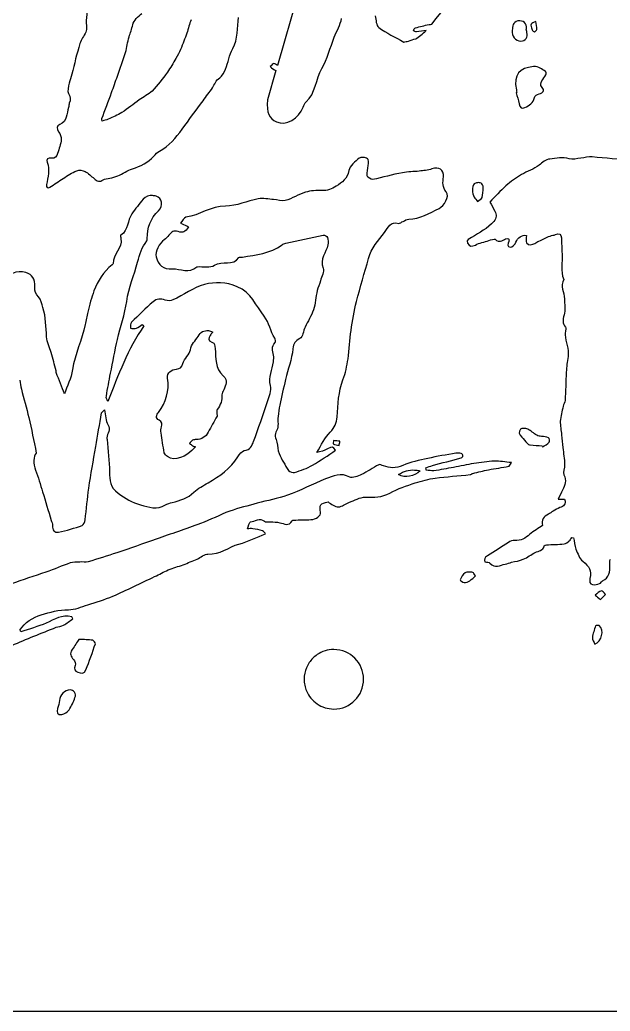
# Model space of a CAD drawing. Extents: x 41.4 to 91.4, y 155.5 to 200.5.
# Drawn here: x 58.97 to 72.98, y 155.49 to 179.03 of the extents above; entities that cross this region are included whole.
import ezdxf

# ---------------------------------------------------------------- set-up
doc = ezdxf.new("R2010")
doc.units = 0
doc.layers.add('Layer_1', color=7, linetype='CONTINUOUS')

msp = doc.modelspace()

# ---------------------------------------------------------------- linework, layer by layer
at = {"layer": 'Layer_1', "color": 7}
for points in [[(65.565954, 179.623668), (65.082539, 177.940257)], [(70.789823, 178.999141), (70.789823, 178.999141)], [(71.218117, 178.986464), (71.218117, 178.986464)], [(71.163547, 177.915453), (71.163547, 177.915453)], [(65.047814, 177.82009), (64.848272, 177.124457)], [(67.11873, 175.759097), (67.11873, 175.759097)], [(72.553158, 175.771775), (72.553158, 175.771775)], [(69.831811, 175.159925), (69.831811, 175.159925)], [(62.123616, 174.853452), (62.123616, 174.853452)], [(63.449287, 171.647582), (63.449287, 171.647582)], [(70.932588, 169.328619), (70.932588, 169.328619)], [(66.417032, 169.036476), (66.405455, 168.957101)], [(66.417032, 169.036476), (66.417032, 169.036476)], [(69.384223, 168.741577), (69.384223, 168.741577)], [(68.335813, 168.33974), (68.335813, 168.33974)], [(71.746731, 167.645759), (71.899419, 167.645208)], [(72.071397, 166.739563), (72.11329, 166.732948)], [(69.625103, 165.917701), (69.625103, 165.917701)], [(72.772544, 165.472868), (72.772544, 165.472868)], [(60.231844, 164.809205), (60.205386, 164.853853)], [(72.674426, 164.652109), (72.674426, 164.652109)], [(60.368547, 164.318624), (60.368547, 164.318624)], [(66.423647, 164.077191), (66.423647, 164.077191)], [(60.162942, 163.121384), (60.162942, 163.121384)]]:
    msp.add_lwpolyline(points, dxfattribs=at)
at = {"layer": 'Layer_1', "color": 1}
msp.add_lwpolyline([(51.463664, 155.493119), (81.384181, 155.493119)], dxfattribs=at)
for points in [[(66.424199, 200.524649), (52.617182, 200.524649), (41.423828, 189.331848), (41.423828, 175.524832)], [(91.424016, 175.524832), (91.424016, 189.331848), (80.231216, 200.524649), (66.424199, 200.524649)]]:
    msp.add_open_spline(points, degree=3, dxfattribs=at)
at = {"layer": 'Layer_1', "color": 7}
for points in [[(68.747569, 178.923074), (69.309192, 179.58806), (69.892994, 180.835239), (69.892994, 180.835239)], [(60.625965, 179.58839), (60.595273, 179.395773), (60.568769, 179.202728), (60.545486, 179.009064)], [(61.651775, 178.909293), (61.672941, 179.010893), (61.779856, 179.104952), (61.868403, 179.179388)], [(67.406464, 179.119306), (67.424441, 179.025114), (67.426247, 178.892007), (67.486939, 178.847557)], [(60.555959, 178.861888), (60.555113, 178.818496), (60.553699, 178.771004), (60.536116, 178.732904)], [(60.545486, 179.009064), (60.539842, 178.961439), (60.556665, 178.911277), (60.555959, 178.861888)], [(61.564131, 178.622659), (61.595178, 178.717909), (61.630608, 178.808401), (61.651775, 178.909293)], [(63.039185, 179.027253), (62.988738, 178.931298), (62.974801, 178.816775), (62.93776, 178.713061)], [(64.025309, 178.342091), (64.15125, 178.578452), (64.132553, 178.837944), (64.1576, 179.083477)], [(66.432464, 178.616597), (66.489969, 178.765822), (66.582815, 178.907264), (66.606098, 179.061427)], [(68.35731, 178.834879), (68.464201, 178.865218), (68.572614, 178.892653), (68.681975, 178.912047)], [(68.681975, 178.912047), (68.703848, 178.915945), (68.725697, 178.919546), (68.747569, 178.923074)], [(70.789823, 178.999141), (70.664586, 178.972697), (70.668972, 178.867244), (70.656981, 178.779758)], [(70.992119, 178.814483), (71.017884, 178.930197), (70.913295, 179.025247), (70.789823, 178.999141)], [(71.218117, 178.986464), (71.086884, 178.948011), (71.0761, 178.92208), (71.12937, 178.788025)], [(71.239064, 178.796844), (71.24019, 178.858933), (71.226217, 178.921905), (71.218117, 178.986464)], [(60.536116, 178.732904), (60.49343, 178.640829), (60.425587, 178.557508), (60.396659, 178.462258)], [(61.479244, 178.249488), (61.515933, 178.371197), (61.524981, 178.502012), (61.564131, 178.622659)], [(62.93776, 178.713061), (62.890487, 178.58218), (62.838497, 178.452863), (62.784522, 178.324452)], [(66.141425, 177.873007), (66.269833, 178.091376), (66.336161, 178.367536), (66.432464, 178.616597)], [(67.486939, 178.847557), (67.6725, 178.712443), (67.881455, 178.608901), (68.085008, 178.499187)], [(68.308251, 178.770936), (68.324479, 178.793178), (68.336496, 178.828882), (68.35731, 178.834879)], [(68.387076, 178.740069), (68.362748, 178.736542), (68.334357, 178.759994), (68.308251, 178.770936)], [(68.366129, 178.576358), (68.445151, 178.620808), (68.528009, 178.689224), (68.61197, 178.774244)], [(68.61197, 178.774244), (68.537181, 178.762249), (68.462217, 178.750311), (68.387076, 178.740069)], [(70.656981, 178.779758), (70.637225, 178.634764), (70.729938, 178.526066), (70.862582, 178.522891)], [(70.862582, 178.522891), (70.969121, 178.520351), (71.035378, 178.614215), (71.006451, 178.724635)], [(71.006451, 178.724635), (70.998323, 178.753912), (70.986134, 178.786969), (70.992119, 178.814483)], [(71.12937, 178.788025), (71.138175, 178.765786), (71.163547, 178.750145), (71.181186, 178.7318)], [(71.181186, 178.7318), (71.201647, 178.753306), (71.2387, 178.774972), (71.239064, 178.796844)], [(60.396659, 178.462258), (60.32434, 178.221661), (60.268138, 177.976063), (60.204285, 177.732999)], [(68.085008, 178.499187), (68.11958, 178.507654), (68.155851, 178.514004), (68.193598, 178.516826)], [(68.193598, 178.516826), (68.251101, 178.535537), (68.306222, 178.574947), (68.363372, 178.576358)], [(68.363372, 178.576358), (68.364501, 178.576358), (68.365, 178.576076), (68.366129, 178.576358)], [(61.287423, 177.689452), (61.352334, 177.876072), (61.422094, 178.060752), (61.479244, 178.249488)], [(62.784522, 178.324452), (62.753477, 178.251074), (62.716545, 178.179923), (62.677034, 178.111132)], [(63.85002, 177.853714), (63.914226, 178.014586), (63.944875, 178.191102), (64.025309, 178.342091)], [(62.677034, 178.111132), (62.61177, 177.998948), (62.549442, 177.88412), (62.472536, 177.780404)], [(65.000409, 177.987659), (64.978198, 177.992965), (64.941848, 177.941005), (64.912215, 177.9149)], [(64.912215, 177.9149), (64.956665, 177.882091), (64.999128, 177.845137), (65.047814, 177.82009)], [(65.082539, 177.940257), (65.053964, 177.96213), (65.027573, 177.981309), (65.000409, 177.987659)], [(71.163547, 177.915453), (70.826291, 177.886878), (70.67819, 177.727662), (70.755095, 177.361479)], [(71.448524, 177.800797), (71.358918, 177.849133), (71.287019, 177.92603), (71.163547, 177.915453)], [(60.204285, 177.732999), (60.185602, 177.662443), (60.155997, 177.594798), (60.14365, 177.523536)], [(61.149066, 177.298092), (61.196691, 177.427911), (61.241915, 177.558924), (61.287423, 177.689452)], [(62.472536, 177.780404), (62.359283, 177.626945), (62.243383, 177.473199), (62.110386, 177.336674)], [(63.715525, 177.653074), (63.777614, 177.694701), (63.820387, 177.779278), (63.85002, 177.853714)], [(65.76384, 177.078706), (65.98997, 177.269206), (65.9929, 177.620418), (66.141425, 177.873007)], [(71.360882, 177.574249), (71.389457, 177.623282), (71.42749, 177.667117), (71.451831, 177.717564)], [(71.451831, 177.717564), (71.46312, 177.740848), (71.461929, 177.794097), (71.448524, 177.800797)], [(60.14365, 177.523536), (60.1292, 177.440281), (60.093654, 177.335418), (60.128215, 177.274388)], [(63.542994, 177.414949), (63.596616, 177.496793), (63.622391, 177.591338), (63.715525, 177.653074)], [(71.365841, 177.422114), (71.312924, 177.481378), (71.331283, 177.524155), (71.360882, 177.574249)], [(60.128215, 177.274388), (60.176193, 177.190074), (60.17917, 177.127169), (60.146407, 177.046736)], [(60.920314, 176.680731), (60.995456, 176.887103), (61.073572, 177.092061), (61.149066, 177.298092)], [(62.110386, 177.336674), (62.026425, 177.250244), (61.907959, 177.198275), (61.80777, 177.126661)], [(63.319753, 177.106268), (63.394895, 177.208926), (63.473497, 177.308763), (63.542994, 177.414949)], [(70.763915, 177.30195), (70.757903, 177.300539), (70.751624, 177.298399), (70.745725, 177.296988)], [(70.745725, 177.296988), (70.771492, 177.209147), (70.804662, 177.123108), (70.821242, 177.033508)], [(70.755095, 177.361479), (70.759328, 177.342062), (70.761121, 177.321705), (70.763915, 177.30195)], [(71.181736, 177.181232), (71.188792, 177.217568), (71.24969, 177.257785), (71.293081, 177.269426)], [(71.293081, 177.269426), (71.390801, 177.294826), (71.429341, 177.350498), (71.365841, 177.422114)], [(60.146407, 177.046736), (60.133707, 177.015692), (60.136653, 176.97832), (60.127114, 176.945864)], [(61.80777, 177.126661), (61.668776, 177.027531), (61.537387, 176.917219), (61.393807, 176.825147)], [(62.82366, 176.429925), (62.987702, 176.656409), (63.154653, 176.880843), (63.319753, 177.106268)], [(64.848272, 177.124457), (64.822872, 176.812602), (64.884698, 176.687476), (65.062145, 176.602456)], [(65.694938, 176.956338), (65.71046, 177.00114), (65.733501, 177.052953), (65.76384, 177.078706)], [(70.821242, 177.033508), (70.836765, 176.948489), (70.887785, 176.902295), (70.959046, 176.941453)], [(70.959046, 176.941453), (71.057471, 176.995428), (71.155983, 177.049999), (71.181736, 177.181232)], [(60.127114, 176.945864), (60.082664, 176.79805), (60.101432, 176.621772), (59.92151, 176.538516)], [(61.393807, 176.825147), (61.293265, 176.760941), (61.178657, 176.717992), (61.068591, 176.668603)], [(65.062145, 176.602456), (65.276281, 176.500151), (65.601805, 176.683993), (65.694938, 176.956338)], [(59.92151, 176.538516), (59.846368, 176.503591), (59.839027, 176.445383), (59.892297, 176.370947)], [(60.925826, 176.622852), (60.92385, 176.641564), (60.913961, 176.66415), (60.920314, 176.680731)], [(61.068591, 176.668603), (61.025199, 176.649187), (60.977684, 176.63908), (60.925826, 176.622852)], [(59.892297, 176.370947), (59.928633, 176.319441), (59.963293, 176.246901), (59.956237, 176.189046)], [(62.28402, 175.909578), (62.512267, 176.034109), (62.674435, 176.224256), (62.82366, 176.429925)], [(59.956237, 176.189046), (59.94317, 176.075451), (59.904929, 175.964722), (59.868593, 175.855008)], [(59.868593, 175.855008), (59.847426, 175.790802), (59.813935, 175.727325), (59.723624, 175.745316)], [(62.151175, 175.792171), (62.190334, 175.836268), (62.233573, 175.882061), (62.28402, 175.909578)], [(59.723624, 175.745316), (59.64813, 175.760133), (59.589966, 175.711627), (59.618894, 175.643894)], [(59.618894, 175.643894), (59.695447, 175.463977), (59.631337, 175.291557), (59.608421, 175.116932)], [(61.644609, 175.490656), (61.842165, 175.549217), (62.013592, 175.637301), (62.151175, 175.792171)], [(67.026674, 175.743112), (66.927191, 175.66162), (66.803168, 175.561299), (66.77918, 175.448763)], [(67.11873, 175.759097), (67.081202, 175.763161), (67.046255, 175.759295), (67.026674, 175.743112)], [(67.225113, 175.729882), (67.196185, 175.743626), (67.156254, 175.755056), (67.11873, 175.759097)], [(67.21409, 175.32474), (67.202462, 175.40341), (67.2338, 175.487083), (67.239444, 175.568927)], [(67.239444, 175.568927), (67.242972, 175.624666), (67.250175, 175.71824), (67.225113, 175.729882)], [(71.293081, 175.577197), (71.172431, 175.479477), (71.011477, 175.433043), (70.876363, 175.351199)], [(71.549949, 175.721062), (71.44976, 175.710846), (71.374573, 175.643166), (71.293081, 175.577197)], [(72.006906, 175.728781), (71.849214, 175.777111), (71.700585, 175.735879), (71.549949, 175.721062)], [(72.283616, 175.741458), (72.190836, 175.732653), (72.089809, 175.703006), (72.006906, 175.728781)], [(72.553158, 175.771775), (72.464964, 175.779536), (72.373927, 175.749931), (72.283616, 175.741458)], [(73.50125, 175.663737), (73.189747, 175.723357), (72.869956, 175.744258), (72.553158, 175.771775)], [(59.997577, 175.26135), (60.102705, 175.32732), (60.207745, 175.398846), (60.321692, 175.444355)], [(60.321692, 175.444355), (60.378137, 175.466594), (60.464237, 175.453651), (60.520682, 175.425062)], [(60.520682, 175.425062), (60.600057, 175.384845), (60.666864, 175.316911), (60.735656, 175.256939)], [(61.295139, 175.320882), (61.413672, 175.373799), (61.522195, 175.45432), (61.644609, 175.490656)], [(66.77918, 175.448763), (66.737905, 175.258263), (66.631673, 175.164887), (66.478215, 175.076692)], [(67.343624, 175.237647), (67.305171, 175.230224), (67.219028, 175.288051), (67.21409, 175.32474)], [(68.051384, 175.39695), (67.813964, 175.35003), (67.581043, 175.282802), (67.343624, 175.237647)], [(68.447708, 175.433881), (68.315769, 175.418359), (68.1805, 175.422338), (68.051384, 175.39695)], [(68.749223, 175.487899), (68.653973, 175.454385), (68.548956, 175.445876), (68.447708, 175.433881)], [(69.022626, 175.295525), (69.041309, 175.468033), (68.912559, 175.545399), (68.749223, 175.487899)], [(70.876363, 175.351199), (70.746541, 175.272176), (70.619343, 175.18515), (70.505396, 175.084961)], [(59.608421, 175.116932), (59.599249, 175.045318), (59.632833, 175.0223), (59.685039, 175.052991)], [(59.685039, 175.052991), (59.792989, 175.116139), (59.891391, 175.194675), (59.997577, 175.26135)], [(60.735656, 175.256939), (60.803036, 175.198025), (60.863934, 175.161435), (60.952834, 175.228827)], [(60.952834, 175.228827), (60.990934, 175.257755), (61.053619, 175.253804), (61.104419, 175.266862)], [(61.104419, 175.266862), (61.168624, 175.28309), (61.235519, 175.294068), (61.295139, 175.320882)], [(69.092078, 174.941093), (68.994711, 175.053982), (69.008515, 175.166055), (69.022626, 175.295525)], [(69.756294, 175.13402), (69.721722, 175.105445), (69.71019, 175.034094), (69.710543, 174.981883)], [(69.831811, 175.159925), (69.80253, 175.157103), (69.774285, 175.148667), (69.756294, 175.13402)], [(69.915044, 175.151106), (69.89176, 175.159573), (69.861091, 175.162719), (69.831811, 175.159925)], [(69.970165, 175.056849), (69.961359, 175.073416), (69.948208, 175.139111), (69.915044, 175.151106)], [(62.123616, 174.853452), (62.039477, 174.859661), (61.958426, 174.840187), (61.896515, 174.766358)], [(62.207953, 174.839671), (62.179731, 174.846388), (62.151661, 174.851392), (62.123616, 174.853452)], [(65.752266, 174.931723), (65.587519, 174.881629), (65.436905, 174.784923), (65.272158, 174.736592)], [(66.139218, 174.974167), (66.01116, 174.982633), (65.87468, 174.969115), (65.752266, 174.931723)], [(66.478215, 175.076692), (66.369207, 175.013898), (66.272215, 174.966053), (66.139218, 174.974167)], [(68.920651, 174.548629), (69.036009, 174.602604), (69.182036, 174.836318), (69.092078, 174.941093)], [(69.710543, 174.981883), (69.711107, 174.927202), (69.732471, 174.869877), (69.755743, 174.818724)], [(69.940399, 174.812109), (69.963315, 174.879137), (69.95959, 174.955249), (69.970165, 175.056849)], [(70.505396, 175.084961), (70.372399, 174.968192), (70.255232, 174.833564), (70.125057, 174.700214)], [(61.896515, 174.766358), (61.803382, 174.655586), (61.717611, 174.537913), (61.630828, 174.421849)], [(62.264174, 174.495713), (62.38306, 174.606485), (62.34835, 174.80651), (62.207953, 174.839671)], [(64.628339, 174.777382), (64.367636, 174.729404), (64.111056, 174.601281), (63.853881, 174.60375)], [(64.994344, 174.759743), (64.872283, 174.768915), (64.745108, 174.798901), (64.628339, 174.777382)], [(65.272158, 174.736592), (65.188902, 174.711898), (65.08783, 174.752348), (64.994344, 174.759743)], [(69.755743, 174.818724), (69.773044, 174.780272), (69.807754, 174.750065), (69.834565, 174.716199)], [(69.834565, 174.716199), (69.871254, 174.747596), (69.926993, 174.772598), (69.940399, 174.812109)], [(70.125057, 174.700214), (70.16492, 174.6286), (70.206681, 174.55886), (70.243017, 174.486893)], [(61.630828, 174.421849), (61.516175, 174.268038), (61.561574, 174.030641), (61.367899, 173.915283)], [(61.997387, 173.832047), (61.993859, 174.090633), (62.069794, 174.314738), (62.264174, 174.495713)], [(63.853881, 174.60375), (63.50322, 174.607645), (63.237268, 174.382558), (62.911301, 174.339167)], [(68.19911, 174.293966), (68.470043, 174.29453), (68.689934, 174.440679), (68.920651, 174.548629)], [(70.243017, 174.486893), (70.286409, 174.401168), (70.292702, 174.321793), (70.219313, 174.239949)], [(62.911301, 174.339167), (62.864382, 174.333155), (62.828003, 174.248393), (62.786728, 174.199709)], [(62.786728, 174.199709), (62.834706, 174.179248), (62.882969, 174.15914), (62.930594, 174.137973)], [(67.626397, 173.978673), (67.710005, 174.09862), (67.767508, 174.243781), (67.961535, 174.194748)], [(67.961535, 174.194748), (67.99011, 174.187692), (68.029887, 174.226631), (68.065165, 174.242153)], [(68.065165, 174.242153), (68.109262, 174.26157), (68.154307, 174.293613), (68.19911, 174.293966)], [(70.219313, 174.239949), (70.070794, 174.074143), (69.879326, 173.97133), (69.692353, 173.861263)], [(61.367899, 173.915283), (61.356243, 173.908227), (61.364602, 173.860315), (61.370103, 173.833151)], [(62.510018, 173.913076), (62.480032, 173.872507), (62.440653, 173.83562), (62.398673, 173.806692)], [(62.730504, 174.00017), (62.625024, 174.033331), (62.567168, 173.989982), (62.510018, 173.913076)], [(62.976895, 174.110411), (62.885526, 173.983764), (62.851507, 173.96207), (62.730504, 174.00017)], [(62.930594, 174.137973), (62.943661, 174.132329), (62.955035, 174.123478), (62.976895, 174.110411)], [(65.28759, 173.722909), (65.582159, 173.788878), (65.876861, 173.854913), (66.172842, 173.91418)], [(66.172842, 173.91418), (66.202123, 173.920191), (66.262493, 173.887538), (66.270959, 173.860713)], [(67.244406, 173.364066), (67.308259, 173.611364), (67.48846, 173.780415), (67.626397, 173.978673)], [(70.745175, 173.74716), (70.780086, 173.849113), (70.889455, 173.926462), (70.992119, 173.908117)], [(71.553807, 173.893233), (71.594376, 173.910166), (71.641978, 173.910561), (71.681137, 173.929614)], [(71.681137, 173.929614), (71.773212, 173.974417), (71.815348, 173.936924), (71.821698, 173.848035)], [(61.370103, 173.833151), (61.416669, 173.602787), (61.17257, 173.460287), (61.189856, 173.23839)], [(61.766981, 173.276425), (61.812125, 173.459517), (61.864457, 173.630326), (61.985813, 173.776376)], [(61.985813, 173.776376), (61.996396, 173.789443), (61.997754, 173.813356), (61.997387, 173.832047)], [(62.398673, 173.806692), (62.282962, 173.72767), (62.178274, 173.513178), (62.206849, 173.400998)], [(64.254614, 173.393282), (64.578817, 173.454662), (64.916645, 173.472809), (65.194987, 173.68377)], [(65.194987, 173.68377), (65.221093, 173.703187), (65.255134, 173.715501), (65.28759, 173.722909)], [(66.280882, 173.68377), (66.240666, 173.501032), (66.087602, 173.349382), (66.16733, 173.129249)], [(66.270959, 173.860713), (66.288598, 173.805679), (66.293215, 173.740215), (66.280882, 173.68377)], [(69.692353, 173.861263), (69.63732, 173.828807), (69.553799, 173.81055), (69.597544, 173.722356)], [(69.597544, 173.722356), (69.635997, 173.644392), (69.696784, 173.638485), (69.781098, 173.680466)], [(69.781098, 173.680466), (69.881287, 173.729855), (69.993756, 173.754591), (70.101353, 173.7874)], [(70.101353, 173.7874), (70.151453, 173.802583), (70.229566, 173.836724), (70.250733, 173.816615)], [(70.250733, 173.816615), (70.347041, 173.72454), (70.419095, 173.782946), (70.499882, 173.830947)], [(70.499882, 173.830947), (70.516476, 173.840457), (70.552028, 173.840694), (70.564375, 173.829293)], [(70.577052, 173.764799), (70.552358, 173.708002), (70.525835, 173.636498), (70.606268, 173.630854)], [(70.564375, 173.829293), (70.578147, 173.81696), (70.58518, 173.782085), (70.577052, 173.764799)], [(70.606268, 173.630854), (70.651424, 173.627665), (70.727536, 173.696008), (70.745175, 173.74716)], [(70.992119, 173.908117), (70.992119, 173.84497), (70.970211, 173.773861), (70.995977, 173.731175)], [(70.995977, 173.731175), (71.045014, 173.651448), (71.126881, 173.690662), (71.194964, 173.719601)], [(71.194964, 173.719601), (71.228486, 173.733713), (71.257166, 173.75865), (71.290327, 173.774172)], [(71.290327, 173.774172), (71.377463, 173.815447), (71.464554, 173.856544), (71.553807, 173.893233)], [(71.821698, 173.848035), (71.830503, 173.723152), (71.828259, 173.597738), (71.839887, 173.473207)], [(71.839887, 173.473207), (71.85857, 173.270007), (71.788912, 173.060723), (71.879576, 172.862461)], [(61.15954, 173.208624), (60.962337, 173.042113), (60.820498, 172.833754), (60.731245, 172.59457)], [(61.189856, 173.23839), (61.19042, 173.229585), (61.170467, 173.218155), (61.15954, 173.208624)], [(61.508459, 172.342665), (61.550087, 172.671101), (61.689364, 172.963511), (61.766981, 173.276425)], [(62.206849, 173.400998), (62.256591, 173.204853), (62.376668, 173.101269), (62.589393, 173.113264)], [(63.59536, 173.200355), (63.777393, 173.316069), (64.028814, 173.173995), (64.170278, 173.383909)], [(64.170278, 173.383909), (64.180494, 173.399065), (64.226392, 173.388004), (64.254614, 173.393282)], [(66.95998, 172.339357), (67.04641, 172.682962), (67.155859, 173.020814), (67.244406, 173.364066)], [(59.112325, 173.030031), (58.919708, 173.099175), (58.643331, 172.972506), (58.574892, 172.786944)], [(59.325645, 172.675599), (59.332362, 172.887972), (59.272147, 172.973234), (59.112325, 173.030031)], [(62.589393, 173.113264), (62.783421, 173.124553), (62.992463, 172.988999), (63.172027, 173.163976)], [(63.172027, 173.163976), (63.174567, 173.166799), (63.180869, 173.166181), (63.185808, 173.166181)], [(63.185808, 173.166181), (63.324449, 173.174309), (63.493055, 173.135091), (63.59536, 173.200355)], [(66.16733, 173.129249), (66.196964, 173.047052), (66.133861, 172.929026), (66.106698, 172.828838)], [(63.352274, 172.740643), (63.089454, 172.665149), (62.854151, 172.494624), (62.602621, 172.375738)], [(64.133346, 172.691584), (63.869468, 172.801298), (63.600982, 172.811904), (63.352274, 172.740643)], [(66.106698, 172.828838), (66.085164, 172.751226), (66.045709, 172.678399), (66.028423, 172.600082)], [(71.879576, 172.862461), (71.787501, 172.706534), (71.89032, 172.556603), (71.892803, 172.40385)], [(59.419355, 172.448498), (59.357618, 172.519759), (59.32247, 172.576116), (59.325645, 172.675599)], [(60.731245, 172.59457), (60.670214, 172.430529), (60.629072, 172.258791), (60.584622, 172.089105)], [(64.767243, 171.995399), (64.57004, 172.242699), (64.466368, 172.552943), (64.133346, 172.691584)], [(66.028423, 172.600082), (65.994909, 172.448035), (65.987106, 172.288227), (65.939128, 172.141471)], [(59.518573, 172.196592), (59.49035, 172.283023), (59.475093, 172.38394), (59.419355, 172.448498)], [(61.288524, 171.439223), (61.358374, 171.741554), (61.469654, 172.037159), (61.508459, 172.342665)], [(62.132436, 172.333845), (61.959927, 172.175095), (61.788057, 172.014339), (61.623662, 171.847122)], [(62.42017, 172.373534), (62.313278, 172.409517), (62.216397, 172.411103), (62.132436, 172.333845)], [(62.602621, 172.375738), (62.551821, 172.351749), (62.475556, 172.355048), (62.42017, 172.373534)], [(66.830993, 171.654198), (66.864154, 171.884209), (66.903182, 172.114285), (66.95998, 172.339357)], [(71.892803, 172.40385), (71.894779, 172.275086), (71.924201, 172.137325), (71.887842, 172.020203)], [(59.606214, 171.499306), (59.592808, 171.734608), (59.593373, 171.970109), (59.518573, 172.196592)], [(60.584622, 172.089105), (60.558855, 171.991033), (60.546059, 171.889675), (60.52454, 171.790898)], [(65.939128, 172.141471), (65.892209, 171.998949), (65.805998, 171.869502), (65.741793, 171.731919)], [(61.623662, 171.847122), (61.59544, 171.81855), (61.604017, 171.753438), (61.59555, 171.70546)], [(61.739419, 171.703807), (61.78916, 171.72074), (61.830015, 171.764109), (61.874465, 171.795859)], [(61.874465, 171.795859), (61.889282, 171.785276), (61.904098, 171.77393), (61.918562, 171.763339)], [(65.020252, 171.471193), (64.911244, 171.632416), (64.899182, 171.829596), (64.767243, 171.995399)], [(71.887842, 172.020203), (71.852211, 171.905198), (71.845884, 171.820994), (71.919262, 171.727508)], [(60.52454, 171.790898), (60.44587, 171.428595), (60.279074, 171.093213), (60.221924, 170.722091)], [(61.918562, 171.763339), (61.534034, 171.213358), (61.308457, 170.590025), (61.063629, 169.969131)], [(61.59555, 171.70546), (61.643881, 171.703767), (61.696733, 171.68947), (61.739419, 171.703807)], [(63.201242, 171.511983), (63.257069, 171.616493), (63.3506, 171.662184), (63.449287, 171.647582)], [(63.449287, 171.647582), (63.482183, 171.642728), (63.515601, 171.631185), (63.548508, 171.612855)], [(63.548508, 171.612855), (63.527342, 171.586411), (63.503593, 171.563754), (63.488423, 171.536237)], [(65.741793, 171.731919), (65.698754, 171.640902), (65.687708, 171.49538), (65.619974, 171.462924)], [(66.759336, 170.976754), (66.79285, 171.201121), (66.79889, 171.429475), (66.830993, 171.654198)], [(71.922569, 171.648686), (71.920594, 171.615877), (71.909796, 171.582869), (71.911546, 171.551119)], [(71.919262, 171.727508), (71.9323, 171.710574), (71.924347, 171.675144), (71.922569, 171.648686)], [(59.718662, 171.126685), (59.682679, 171.251921), (59.612919, 171.373364), (59.606214, 171.499306)], [(61.124812, 170.63555), (61.177376, 170.904014), (61.226787, 171.172876), (61.288524, 171.439223)], [(63.019342, 171.193382), (63.040141, 171.334493), (63.144092, 171.405091), (63.201242, 171.511983)], [(63.488423, 171.536237), (63.451382, 171.471326), (63.429532, 171.406635), (63.528662, 171.37418)], [(63.528662, 171.37418), (63.607332, 171.34878), (63.600432, 171.300009), (63.607487, 171.222045)], [(64.99269, 171.065499), (64.963057, 171.173099), (64.941738, 171.271566), (65.028521, 171.366464)], [(65.028521, 171.366464), (65.045116, 171.384808), (65.03823, 171.444735), (65.020252, 171.471193)], [(65.619974, 171.462924), (65.496855, 171.403658), (65.470639, 171.346223), (65.454059, 171.213225)], [(71.911546, 171.551119), (71.921057, 171.377552), (72.010434, 171.215805), (71.980448, 171.035183)], [(59.832765, 170.693428), (59.79537, 170.838067), (59.759937, 170.983104), (59.718662, 171.126685)], [(62.8424, 170.867613), (62.874502, 170.98403), (63.0024, 171.079082), (63.019342, 171.193382)], [(63.607487, 171.222045), (63.628654, 170.997678), (63.600403, 170.744296), (63.796553, 170.576021)], [(65.454059, 171.213225), (65.423014, 170.968398), (65.336386, 170.730933), (65.277119, 170.488927)], [(62.689161, 170.735322), (62.776298, 170.74661), (62.815236, 170.768483), (62.8424, 170.867613)], [(64.921584, 170.341754), (64.860907, 170.551304), (64.970533, 170.719424), (64.989936, 170.906749)], [(64.989936, 170.906749), (64.99558, 170.959313), (65.00587, 171.016466), (64.99269, 171.065499)], [(66.640273, 170.482865), (66.699539, 170.640204), (66.733936, 170.809538), (66.759336, 170.976754)], [(71.980448, 171.035183), (71.95962, 170.91171), (71.94616, 170.786144), (71.939105, 170.660908)], [(59.836073, 170.650435), (59.831134, 170.663473), (59.83627, 170.67967), (59.832765, 170.693428)], [(60.032855, 170.149931), (59.973235, 170.301272), (59.904159, 170.47581), (59.836073, 170.650435)], [(60.221924, 170.722091), (60.190174, 170.515716), (60.091063, 170.319617), (60.032855, 170.149931)], [(61.025044, 170.092052), (61.055735, 170.273733), (61.089182, 170.454928), (61.124812, 170.63555)], [(62.479149, 170.520347), (62.460465, 170.654756), (62.567453, 170.719799), (62.689161, 170.735322)], [(71.939105, 170.660908), (71.926038, 170.437247), (71.922595, 170.21299), (71.909892, 169.988976)], [(58.970113, 170.474046), (58.984591, 170.40349), (58.991619, 170.330773), (59.009249, 170.261276)], [(62.260869, 169.707855), (62.447478, 169.950213), (62.52254, 170.214489), (62.479149, 170.520347)], [(63.796553, 170.576021), (63.931315, 170.46031), (63.844983, 170.355865), (63.813642, 170.24474)], [(65.277119, 170.488927), (65.227728, 170.286433), (65.182352, 170.082637), (65.139313, 169.878732)], [(66.501368, 169.600921), (66.520052, 169.898665), (66.532323, 170.196057), (66.640273, 170.482865)], [(59.009249, 170.261276), (59.066752, 170.035145), (59.133074, 169.810668), (59.185638, 169.583832)], [(63.813642, 170.24474), (63.801986, 170.204171), (63.762865, 170.165281), (63.765687, 170.127881)], [(64.848825, 169.964172), (64.888689, 170.086939), (64.953334, 170.231688), (64.921584, 170.341754)], [(61.063629, 169.969131), (61.030468, 170.015344), (61.018694, 170.055011), (61.025044, 170.092052)], [(63.765687, 170.127881), (63.775903, 169.994531), (63.739412, 169.881622), (63.655442, 169.778964)], [(64.519748, 169.019388), (64.633695, 169.332655), (64.745108, 169.647377), (64.848825, 169.964172)], [(71.909892, 169.988976), (71.90707, 169.942763), (71.875836, 169.89884), (71.865242, 169.852274)], [(60.772034, 168.893711), (60.817543, 169.161117), (60.864155, 169.427927), (60.914249, 169.694627)], [(60.914249, 169.694627), (60.918482, 169.71791), (60.952657, 169.735439), (60.983701, 169.766836)], [(60.983701, 169.766836), (61.010512, 169.634192), (61.007097, 169.509529), (61.061425, 169.41957)], [(62.276301, 169.519892), (62.179287, 169.565753), (62.22067, 169.655291), (62.260869, 169.707855)], [(63.655442, 169.778964), (63.638848, 169.758164), (63.646073, 169.716807), (63.646073, 169.684704)], [(63.646073, 169.684704), (63.64579, 169.661054), (63.66186, 169.631988), (63.652688, 169.614702)], [(65.139313, 169.878732), (65.12063, 169.790537), (65.108447, 169.700799), (65.099627, 169.610841)], [(71.865242, 169.852274), (71.839136, 169.734799), (71.803596, 169.617081), (71.796893, 169.497842)], [(59.185638, 169.583832), (59.249138, 169.309724), (59.3021, 169.033914), (59.36313, 168.743231)], [(62.332526, 169.36445), (62.34912, 169.43183), (62.35674, 169.481792), (62.276301, 169.519892)], [(63.652688, 169.614702), (63.584955, 169.486996), (63.511108, 169.362466), (63.442675, 169.235466)], [(65.099627, 169.610841), (65.088338, 169.499716), (65.119524, 169.366081), (65.067657, 169.281767)], [(66.338758, 169.239874), (66.439299, 169.347471), (66.492549, 169.456635), (66.501368, 169.600921)], [(71.796893, 169.497842), (71.790543, 169.390598), (71.817213, 169.281282), (71.828863, 169.172626)], [(61.061425, 169.41957), (61.136919, 169.29504), (61.044565, 169.209292), (61.037171, 169.105928)], [(62.323156, 169.221685), (62.316806, 169.268251), (62.32118, 169.318589), (62.332526, 169.36445)], [(62.400877, 168.750947), (62.369127, 168.906874), (62.344675, 169.063993), (62.323156, 169.221685)], [(63.442675, 169.235466), (63.380925, 169.12046), (63.284893, 169.068181), (63.158246, 169.061831)], [(65.067657, 169.281767), (64.998513, 169.168525), (65.047032, 169.093545), (65.072065, 168.998992)], [(66.023465, 168.751497), (66.119067, 168.943408), (66.213874, 169.105818), (66.338758, 169.239874)], [(70.853763, 169.306572), (70.795555, 169.249422), (70.82133, 169.175008), (70.885183, 169.117505)], [(70.932588, 169.328619), (70.899954, 169.328531), (70.86911, 169.321727), (70.853763, 169.306572)], [(71.02409, 169.311533), (70.999931, 169.322483), (70.965218, 169.328732), (70.932588, 169.328619)], [(71.239064, 169.163807), (71.164978, 169.209315), (71.102053, 169.276608), (71.02409, 169.311533)], [(61.037171, 169.105928), (61.036042, 169.091817), (61.039985, 169.076845), (61.041029, 169.062382)], [(61.041029, 169.062382), (61.061829, 168.806265), (61.094363, 168.550459), (61.100008, 168.293989)], [(63.072809, 169.045296), (63.043528, 169.026951), (63.022536, 168.994781), (62.997842, 168.968675)], [(62.997842, 168.968675), (63.023242, 168.951036), (63.048004, 168.931986), (63.074463, 168.915759)], [(63.158246, 169.061831), (63.129318, 169.06042), (63.095739, 169.059859), (63.072809, 169.045296)], [(64.296507, 168.799452), (64.440793, 168.816047), (64.482001, 168.915671), (64.519748, 169.019388)], [(65.072065, 168.998992), (65.096054, 168.909745), (65.089196, 168.809993), (65.125535, 168.727796)], [(66.568616, 169.021592), (66.518169, 169.026164), (66.467832, 169.031538), (66.417032, 169.036476)], [(66.546566, 168.92017), (66.553989, 168.954036), (66.561561, 168.987725), (66.568616, 169.021592)], [(70.885183, 169.117505), (70.932102, 169.074819), (70.969166, 169.021902), (71.013616, 168.976394)], [(71.013616, 168.976394), (71.032299, 168.957344), (71.057976, 168.935867), (71.081965, 168.933398)], [(71.350959, 169.137899), (71.313212, 169.144249), (71.270103, 169.144418), (71.239064, 169.163807)], [(71.519079, 169.106479), (71.469337, 169.129762), (71.407757, 169.128012), (71.350959, 169.137899)], [(71.37356, 168.8893), (71.428946, 168.924931), (71.491012, 168.953145), (71.536168, 168.998992)], [(71.536168, 168.998992), (71.552395, 169.015558), (71.539202, 169.097307), (71.519079, 169.106479)], [(71.828863, 169.172626), (71.839447, 169.072437), (71.849296, 168.972203), (71.85918, 168.871661)], [(59.36313, 168.743231), (59.290458, 168.660328), (59.28789, 168.483222), (59.346042, 168.337536)], [(60.61053, 167.909241), (60.658508, 168.23803), (60.716648, 168.565628), (60.772034, 168.893711)], [(62.476394, 168.65724), (62.444291, 168.679113), (62.407933, 168.715669), (62.400877, 168.750947)], [(63.138403, 168.887096), (62.908039, 168.631332), (62.646433, 168.541882), (62.476394, 168.65724)], [(63.074463, 168.915759), (63.093513, 168.90447), (63.115472, 168.89733), (63.138403, 168.887096)], [(64.148231, 168.650075), (64.187033, 168.708989), (64.241827, 168.793102), (64.296507, 168.799452)], [(65.918732, 168.454393), (66.107115, 168.560579), (66.282556, 168.68903), (66.463884, 168.808272)], [(66.273164, 168.838591), (66.194847, 168.798727), (66.107073, 168.780072), (66.023465, 168.751497)], [(66.463884, 168.808272), (66.402853, 168.900696), (66.388875, 168.897152), (66.273164, 168.838591)], [(66.405455, 168.957101), (66.452375, 168.945107), (66.499647, 168.93252), (66.546566, 168.92017)], [(69.320283, 168.73937), (69.096622, 168.700564), (68.8721, 168.664141), (68.650556, 168.613693)], [(69.384223, 168.741577), (69.36252, 168.743552), (69.340919, 168.743039), (69.320283, 168.73937)], [(69.448164, 168.73), (69.427533, 168.735108), (69.405918, 168.739601), (69.384223, 168.741577)], [(71.081965, 168.933398), (71.174745, 168.923887), (71.268299, 168.921251), (71.361433, 168.916312)], [(71.361433, 168.916312), (71.365666, 168.90714), (71.369326, 168.898473), (71.37356, 168.8893)], [(71.85918, 168.871661), (71.873291, 168.7369), (71.893577, 168.602537), (71.898868, 168.46707)], [(63.441021, 168.034367), (63.716893, 168.193823), (63.969364, 168.378083), (64.148231, 168.650075)], [(65.125535, 168.727796), (65.186566, 168.589154), (65.26486, 168.456309), (65.349879, 168.330368)], [(68.650556, 168.613693), (68.450178, 168.568185), (68.24422, 168.52746), (68.056895, 168.446674)], [(68.760797, 168.446674), (68.988703, 168.50841), (69.217867, 168.566492), (69.445409, 168.628575)], [(69.445409, 168.628575), (69.463753, 168.633514), (69.486594, 168.661098), (69.487299, 168.678737)], [(69.487299, 168.678737), (69.487582, 168.696376), (69.465088, 168.725764), (69.448164, 168.73)], [(70.234748, 168.550303), (70.070706, 168.543953), (69.906797, 168.517825), (69.744167, 168.492425)], [(70.642096, 168.513925), (70.485816, 168.528742), (70.359631, 168.55489), (70.234748, 168.550303)], [(70.573745, 168.426831), (70.589973, 168.43002), (70.60081, 168.459942), (70.642096, 168.513925)], [(59.346042, 168.337536), (59.413422, 168.169964), (59.459791, 167.993708), (59.513061, 167.820494)], [(61.100008, 168.293989), (61.104241, 168.092906), (61.106329, 167.930098), (61.306716, 167.78687)], [(65.349879, 168.330368), (65.373163, 168.295795), (65.452978, 168.268259), (65.493194, 168.281312)], [(65.493194, 168.281312), (65.638539, 168.327878), (65.78644, 168.379604), (65.918732, 168.454393)], [(66.803434, 168.172171), (66.590709, 168.283296), (66.408455, 168.201053), (66.224658, 168.12697)], [(67.490247, 168.465967), (67.3509, 168.392942), (67.221055, 168.301087), (67.079591, 168.233354)], [(67.597734, 168.437855), (67.562103, 168.450922), (67.514589, 168.478678), (67.490247, 168.465967)], [(68.056895, 168.446674), (67.89497, 168.376824), (67.752251, 168.380648), (67.597734, 168.437855)], [(67.959882, 168.23115), (68.080797, 168.315289), (68.203736, 168.345992), (68.335813, 168.33974)], [(68.471409, 168.322101), (68.342998, 168.186282), (68.105932, 168.141544), (67.959882, 168.23115)], [(68.335813, 168.33974), (68.379837, 168.337765), (68.42502, 168.33181), (68.471409, 168.322101)], [(68.609216, 168.387695), (68.65931, 168.407818), (68.708939, 168.432563), (68.760797, 168.446674)], [(68.614727, 168.336983), (68.613034, 168.353916), (68.610965, 168.370762), (68.609216, 168.387695)], [(68.794974, 168.322101), (68.736413, 168.314679), (68.675052, 168.331339), (68.614727, 168.336983)], [(69.264059, 168.400923), (69.108131, 168.372348), (68.952313, 168.342915), (68.794974, 168.322101)], [(69.744167, 168.492425), (69.583653, 168.467025), (69.42422, 168.430557), (69.264059, 168.400923)], [(69.719912, 168.259262), (69.844796, 168.289601), (69.969899, 168.321814), (70.095841, 168.345802)], [(70.095841, 168.345802), (70.254591, 168.375789), (70.414995, 168.397551), (70.573745, 168.426831)], [(71.898868, 168.46707), (71.902396, 168.386284), (71.848718, 168.286361), (71.880126, 168.226741)], [(63.103675, 167.812778), (63.197867, 167.905558), (63.324252, 167.966987), (63.441021, 168.034367)], [(66.224658, 168.12697), (65.920916, 168.003851), (65.628133, 167.854208), (65.321214, 167.741672)], [(67.079591, 168.233354), (66.993866, 168.192784), (66.867992, 168.138304), (66.803434, 168.172171)], [(67.752076, 167.792382), (67.939753, 167.897862), (68.151087, 167.965375), (68.356757, 168.033814)], [(68.356757, 168.033814), (68.510215, 168.084967), (68.66934, 168.12384), (68.829149, 168.145713)], [(68.829149, 168.145713), (69.102904, 168.182754), (69.379702, 168.202024), (69.654869, 168.230599)], [(69.654869, 168.230599), (69.67708, 168.232575), (69.697335, 168.253967), (69.719912, 168.259262)], [(71.880126, 168.226741), (71.952798, 168.0881), (71.909342, 167.981008), (71.847603, 167.864591)], [(59.513061, 167.820494), (59.581852, 167.595422), (59.648527, 167.370129), (59.715908, 167.144704)], [(60.520682, 167.157935), (60.554195, 167.408054), (60.573841, 167.659827), (60.61053, 167.909241)], [(62.589943, 167.569141), (62.778327, 167.614649), (62.956567, 167.668844), (63.103675, 167.812778)], [(67.173297, 167.693714), (67.376864, 167.690525), (67.562281, 167.686545), (67.752076, 167.792382)], [(71.847603, 167.864591), (71.812325, 167.798269), (71.784478, 167.728309), (71.746731, 167.645759)], [(61.306716, 167.78687), (61.475696, 167.665867), (61.637466, 167.567002), (61.836433, 167.511263)], [(62.426232, 167.512366), (62.47421, 167.542), (62.533852, 167.555383), (62.589943, 167.569141)], [(65.321214, 167.741672), (65.090861, 167.657005), (64.845164, 167.61606), (64.607392, 167.551502)], [(66.110556, 167.334324), (66.075278, 167.507538), (66.103754, 167.550664), (66.28474, 167.583472)], [(66.28474, 167.583472), (66.36341, 167.52985), (66.448076, 167.464806), (66.531685, 167.465512)], [(66.531685, 167.465512), (66.615293, 167.466076), (66.696212, 167.537941), (66.781937, 167.569691)], [(66.781937, 167.569691), (66.911053, 167.618022), (67.043483, 167.695836), (67.173297, 167.693714)], [(71.899419, 167.645208), (71.940341, 167.524558), (71.872664, 167.48185), (71.785869, 167.446219)], [(61.836433, 167.511263), (62.036105, 167.455171), (62.227618, 167.390556), (62.426232, 167.512366)], [(63.951996, 167.360782), (63.71634, 167.275057), (63.492614, 167.156831), (63.258017, 167.068637)], [(64.607392, 167.551502), (64.387611, 167.49153), (64.165426, 167.43804), (63.951996, 167.360782)], [(65.88125, 167.161793), (65.996256, 167.16532), (66.125019, 167.263063), (66.110556, 167.334324)], [(71.626016, 167.36409), (71.58721, 167.34185), (71.55449, 167.305749), (71.513567, 167.290226)], [(71.785869, 167.446219), (71.730483, 167.423274), (71.677874, 167.393723), (71.626016, 167.36409)], [(59.715908, 167.144704), (59.728241, 167.104135), (59.75306, 167.061847), (59.749532, 167.022335)], [(60.454534, 167.025643), (60.488401, 167.037271), (60.513979, 167.11031), (60.520682, 167.157935)], [(64.375329, 166.941307), (64.398246, 167.00022), (64.421148, 167.10998), (64.444784, 167.10998)], [(64.444784, 167.10998), (64.554498, 167.111108), (64.660043, 167.22634), (64.777166, 167.121553)], [(64.777166, 167.121553), (64.804682, 167.096859), (64.870849, 167.116078), (64.918827, 167.112184)], [(64.918827, 167.112184), (64.99291, 167.106539), (65.0679, 167.104555), (65.139866, 167.089033)], [(65.139866, 167.089033), (65.244994, 167.066822), (65.354245, 166.990695), (65.432562, 167.135334)], [(65.432562, 167.135334), (65.437501, 167.144845), (65.457341, 167.150614), (65.470044, 167.151319)], [(65.470044, 167.151319), (65.607274, 167.155553), (65.744019, 167.157926), (65.88125, 167.161793)], [(71.513567, 167.290226), (71.401031, 167.246835), (71.342295, 167.1453), (71.376867, 167.022886)], [(59.749532, 167.022335), (59.739316, 166.913327), (59.797465, 166.846144), (59.88954, 166.864136)], [(59.88954, 166.864136), (60.081098, 166.90153), (60.269326, 166.96179), (60.454534, 167.025643)], [(63.258017, 167.068637), (62.911236, 166.938109), (62.559559, 166.821385), (62.209604, 166.699324)], [(64.501559, 166.946818), (64.460636, 166.95283), (64.417662, 166.943762), (64.375329, 166.941307)], [(64.730864, 166.894452), (64.657839, 166.921969), (64.57917, 166.935177), (64.501559, 166.946818)], [(64.80252, 166.825), (64.79301, 166.835216), (64.767906, 166.880694), (64.730864, 166.894452)], [(71.376867, 167.022886), (71.276678, 166.9548), (71.167492, 166.892248), (71.072595, 166.812873)], [(62.209604, 166.699324), (61.898101, 166.590315), (61.586556, 166.479233), (61.273642, 166.374105)], [(64.172482, 166.581914), (64.392615, 166.640827), (64.600732, 166.745272), (64.80252, 166.825)], [(70.568786, 166.619949), (70.400156, 166.516938), (70.237725, 166.403628), (70.066628, 166.305203)], [(70.712652, 166.670108), (70.667496, 166.676119), (70.611817, 166.646063), (70.568786, 166.619949)], [(71.072595, 166.812873), (70.966056, 166.72362), (70.863641, 166.65), (70.712652, 166.670108)], [(71.886741, 166.584118), (71.92978, 166.588351), (71.972972, 166.62524), (72.00966, 166.655226)], [(72.00966, 166.655226), (72.035427, 166.67676), (72.050935, 166.711341), (72.071397, 166.739563)], [(72.11329, 166.732948), (72.13059, 166.641225), (72.134908, 166.544917), (72.16841, 166.459545)], [(63.43661, 166.344342), (63.71848, 166.323881), (63.923421, 166.515591), (64.172482, 166.581914)], [(70.918807, 166.219216), (71.01829, 166.261549), (71.103905, 166.33572), (71.202683, 166.38017)], [(71.202683, 166.38017), (71.287702, 166.41827), (71.387978, 166.426228), (71.416553, 166.53947)], [(71.416553, 166.53947), (71.419714, 166.551126), (71.449077, 166.562468), (71.466716, 166.563174)], [(71.466716, 166.563174), (71.606768, 166.570596), (71.747394, 166.570007), (71.886741, 166.584118)], [(72.16841, 166.459545), (72.208627, 166.356886), (72.251844, 166.238331), (72.331572, 166.172361)], [(60.395556, 166.155826), (60.319356, 166.151225), (60.238459, 166.156664), (60.167904, 166.132675)], [(60.593992, 166.162438), (60.53227, 166.144799), (60.461878, 166.160172), (60.395556, 166.155826)], [(61.273642, 166.374105), (61.048923, 166.29861), (60.822242, 166.227349), (60.593992, 166.162438)], [(62.850669, 166.091883), (62.962147, 166.13351), (63.072191, 166.178403), (63.180846, 166.226381)], [(63.180846, 166.226381), (63.26763, 166.264834), (63.355118, 166.350333), (63.43661, 166.344342)], [(70.066628, 166.305203), (69.995014, 166.264281), (69.99314, 166.220361), (70.006546, 166.159684)], [(70.006546, 166.159684), (70.053113, 166.148056), (70.106492, 166.151302), (70.128364, 166.12661)], [(70.490512, 166.105664), (70.541312, 166.117658), (70.590746, 166.136158), (70.641546, 166.14921)], [(70.641546, 166.14921), (70.734326, 166.172494), (70.832023, 166.182527), (70.918807, 166.219216)], [(72.331572, 166.172361), (72.483619, 166.046772), (72.547206, 165.955358), (72.501345, 165.765563)], [(72.972634, 166.078655), (72.971505, 166.12628), (72.963529, 166.185702), (72.987518, 166.219216)], [(59.591332, 165.915494), (59.318988, 165.818833), (59.040293, 165.738247), (58.771124, 165.633825)], [(60.167904, 166.132675), (59.973523, 166.067056), (59.785007, 165.984285), (59.591332, 165.915494)], [(62.171021, 165.811314), (62.279677, 165.86282), (62.384915, 165.920345), (62.495687, 165.966206)], [(62.495687, 165.966206), (62.611751, 166.013831), (62.733547, 166.047785), (62.850669, 166.091883)], [(69.625103, 165.917701), (69.592647, 165.918547), (69.562243, 165.915175), (69.539666, 165.900612)], [(69.72267, 165.908328), (69.691978, 165.911489), (69.657564, 165.91691), (69.625103, 165.917701)], [(70.128364, 166.12661), (70.245134, 165.996788), (70.368451, 166.07636), (70.490512, 166.105664)], [(72.796245, 165.707688), (72.961698, 165.782124), (72.976161, 165.924844), (72.972634, 166.078655)], [(61.177729, 165.343884), (61.512868, 165.490286), (61.840468, 165.654328), (62.171021, 165.811314)], [(69.420051, 165.729185), (69.418076, 165.72529), (69.480244, 165.667954), (69.513758, 165.666895)], [(69.539666, 165.900612), (69.484632, 165.865334), (69.453918, 165.790921), (69.420051, 165.729185)], [(69.513758, 165.666895), (69.559266, 165.665202), (69.610597, 165.686143), (69.65046, 165.711546)], [(69.65046, 165.711546), (69.698438, 165.741532), (69.737244, 165.786377), (69.782752, 165.827299)], [(69.782752, 165.827299), (69.75453, 165.867163), (69.740661, 165.906564), (69.72267, 165.908328)], [(72.501345, 165.765563), (72.482662, 165.688658), (72.498184, 165.637175), (72.563081, 165.620594)], [(72.728997, 165.642644), (72.755808, 165.650772), (72.769434, 165.695693), (72.796245, 165.707688)], [(72.563081, 165.620594), (72.613881, 165.607894), (72.675727, 165.626078), (72.728997, 165.642644)], [(72.772544, 165.472868), (72.718569, 165.45489), (72.674999, 165.406878), (72.627022, 165.370895)], [(72.869007, 165.387431), (72.836199, 165.417769), (72.793005, 165.47957), (72.772544, 165.472868)], [(60.584622, 165.139383), (60.784294, 165.202177), (60.986523, 165.260275), (61.177729, 165.343884)], [(72.627022, 165.370895), (72.661241, 165.340203), (72.695333, 165.309379), (72.747186, 165.261754)], [(72.747186, 165.261754), (72.798345, 165.314671), (72.833377, 165.351094), (72.869007, 165.387431)], [(59.481641, 164.902361), (59.688722, 164.963392), (59.897874, 165.024995), (60.124357, 165.022526)], [(60.124357, 165.022526), (60.277462, 165.020832), (60.43328, 165.09211), (60.584622, 165.139383)], [(58.975075, 164.53856), (59.094666, 164.723415), (59.27703, 164.842389), (59.481641, 164.902361)], [(60.205386, 164.853853), (59.977139, 164.917), (59.7944, 164.790398), (59.596844, 164.705026)], [(60.0075, 164.655967), (60.086875, 164.698653), (60.157408, 164.757344), (60.231844, 164.809205)], [(58.783801, 164.176963), (59.130229, 164.327246), (59.482301, 164.464499), (59.833315, 164.605257)], [(58.995468, 164.500525), (58.988412, 164.513225), (58.981792, 164.525868), (58.975075, 164.53856)], [(59.596844, 164.705026), (59.402816, 164.621417), (59.196199, 164.567552), (58.995468, 164.500525)], [(59.833315, 164.605257), (59.889054, 164.627835), (59.955642, 164.627384), (60.0075, 164.655967)], [(72.635291, 164.639432), (72.603188, 164.548415), (72.569454, 164.454872), (72.559223, 164.359964)], [(72.618202, 164.207279), (72.783302, 164.268309), (72.843737, 164.538249), (72.722382, 164.645494)], [(72.674426, 164.652109), (72.655122, 164.650133), (72.637407, 164.645415), (72.635291, 164.639432)], [(72.722382, 164.645494), (72.714254, 164.652719), (72.693742, 164.654028), (72.674426, 164.652109)], [(60.368547, 164.318624), (60.3308, 164.259357), (60.276404, 164.164483), (60.212551, 164.076641)], [(60.702582, 164.297677), (60.60451, 164.312127), (60.504014, 164.311568), (60.368547, 164.318624)], [(60.765972, 164.216649), (60.772322, 164.235332), (60.728688, 164.293797), (60.702582, 164.297677)], [(72.559223, 164.359964), (72.554284, 164.310931), (72.597388, 164.258079), (72.618202, 164.207279)], [(60.212551, 164.076641), (60.14376, 163.981038), (60.181552, 163.915311), (60.248933, 163.84017)], [(60.542178, 163.594879), (60.621201, 163.800901), (60.696475, 164.007449), (60.765972, 164.216649)], [(66.423647, 164.077191), (66.277465, 164.077191), (66.142131, 164.033086), (66.029527, 163.957027)], [(67.129203, 163.371636), (67.129203, 163.761455), (66.813455, 164.077191), (66.423647, 164.077191)], [(60.248933, 163.84017), (60.278919, 163.806303), (60.302134, 163.735889), (60.286965, 163.698508)], [(66.029527, 163.957027), (65.954458, 163.906323), (65.889511, 163.841375), (65.838807, 163.766307)], [(60.286965, 163.698508), (60.254157, 163.617017), (60.279627, 163.566722), (60.345947, 163.539205)], [(60.345947, 163.539205), (60.418972, 163.508863), (60.504431, 163.496454), (60.542178, 163.594879)], [(65.773763, 163.646692), (65.738073, 163.562274), (65.718086, 163.46909), (65.718092, 163.371636)], [(65.838807, 163.766307), (65.813463, 163.728771), (65.791608, 163.688902), (65.773763, 163.646692)], [(65.718092, 163.371636), (65.718092, 163.32291), (65.723025, 163.275364), (65.732423, 163.229424)], [(66.423647, 162.66608), (66.813458, 162.66608), (67.129197, 162.981816), (67.129203, 163.371636)], [(60.162942, 163.121384), (60.041234, 163.121948), (59.922989, 162.999565), (59.909936, 162.867274)], [(60.281453, 162.938382), (60.317084, 163.025518), (60.25149, 163.120678), (60.162942, 163.121384)], [(65.732423, 163.229424), (65.741821, 163.183481), (65.755932, 163.139341), (65.773763, 163.097132)], [(65.773763, 163.097132), (65.8273, 162.970502), (65.916923, 162.862854), (66.029527, 162.786798)], [(59.909936, 162.867274), (59.903586, 162.803421), (59.89193, 162.738377), (59.869697, 162.678758)], [(60.140342, 162.645687), (60.201373, 162.733528), (60.240531, 162.837841), (60.281453, 162.938382)], [(59.869697, 162.678758), (59.834066, 162.581744), (59.867721, 162.517891), (59.967814, 162.537647)], [(59.967814, 162.537647), (60.03095, 162.550008), (60.104359, 162.593828), (60.140342, 162.645687)], [(66.029527, 162.786798), (66.142131, 162.710739), (66.277465, 162.66608), (66.423647, 162.66608)]]:
    msp.add_open_spline(points, degree=3, dxfattribs=at)

doc.saveas('drawing.dxf')
